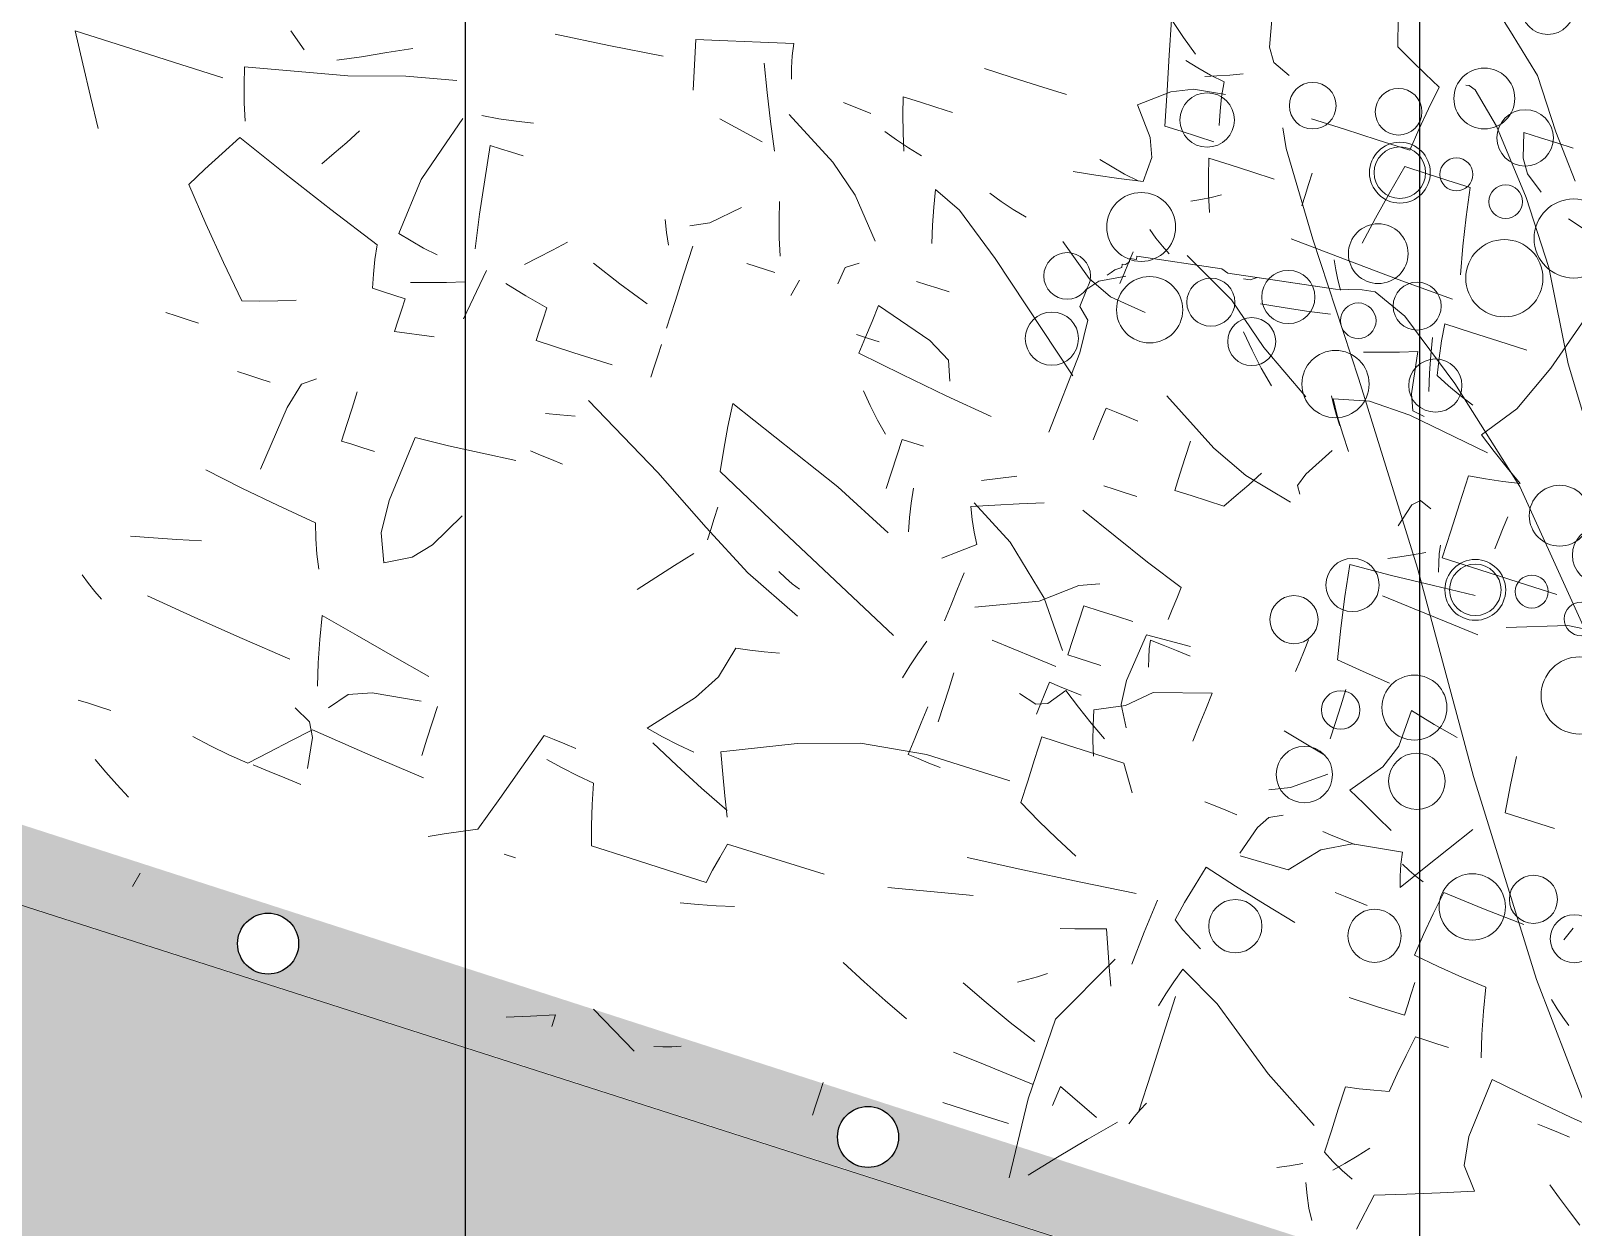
# Model space of a CAD drawing. Header units: metres. Extents: x -325 to 301, y -147 to 149.
# Drawn here: x 15.25 to 16.218, y 91.44 to 92.191 of the extents above; entities that cross this region are included whole.
import ezdxf

# ---------------------------------------------------------------- set-up
doc = ezdxf.new("R2010")
doc.units = ezdxf.units.M
doc.layers.add('-AUX-QAD', color=5, linetype='Continuous', plot=False)
doc.layers.add('0-TX-1_25', color=7, linetype='Continuous', true_color=0x3f4f7f)
for name, color, linetype in [('02-TRAÇ-D-linia 2', 251, 'Continuous'), ('10-DET-encoixinat', 37, 'Continuous'), ('10-DET_TERRENY_compactat', 252, 'Continuous')]:
    doc.layers.add(name, color=color, linetype=linetype)
for name, color, linetype, lineweight in [('05-VEG-gris 50%', 253, 'Continuous', 18), ('05-VEG-sec plano 2_', 251, 'Continuous', 18), ('1-CM', 7, 'Continuous', 0)]:
    doc.layers.add(name, color=color, linetype=linetype, lineweight=lineweight)

# ---------------------------------------------------------------- blocks, each defined once
blk = doc.blocks.new('arbusto')
at = {"color": 0}
for p, q in [((85.14148, 109.72069), (85.14547, 109.70411)), ((85.07031, 109.70372), (85.07328, 109.68573)), ((85.14547, 109.70411), (85.15515, 109.69851)), ((85.15515, 109.69851), (85.16482, 109.69291)), ((85.16482, 109.69291), (85.1745, 109.6873)), ((84.097, 109.67967), (84.08743, 109.68701)), ((85.01795, 109.66686), (85.01418, 109.68713)), ((85.07328, 109.68573), (85.07798, 109.67765)), ((85.1745, 109.6873), (85.1717, 109.67374)), ((84.10659, 109.67277), (84.097, 109.67967)), ((85.07798, 109.67765), (85.08843, 109.67255)), ((85.1717, 109.67374), (85.16915, 109.66062)), ((85.22878, 109.67395), (85.23196, 109.65928)), ((85.23876, 109.67333), (85.22878, 109.67395)), ((84.12243, 109.66482), (84.11596, 109.66218)), ((84.12936, 109.66766), (84.12243, 109.66482)), ((84.13654, 109.67093), (84.12936, 109.66766)), ((85.02171, 109.6466), (85.01795, 109.66686)), ((85.03583, 109.6638), (85.02793, 109.66625)), ((85.24874, 109.67272), (85.23876, 109.67333)), ((85.25872, 109.67211), (85.24874, 109.67272)), ((84.13063, 109.65627), (84.11207, 109.65314)), ((85.04397, 109.66156), (85.03583, 109.6638)), ((85.05258, 109.65973), (85.04397, 109.66156)), ((85.05334, 109.65096), (85.05258, 109.65973)), ((85.16915, 109.66062), (85.16705, 109.64768)), ((85.23196, 109.65928), (85.23666, 109.6512)), ((84.10003, 109.64738), (84.08418, 109.63407)), ((84.11207, 109.65314), (84.10003, 109.64738)), ((85.05457, 109.64261), (85.05334, 109.65096)), ((85.12713, 109.65014), (85.10717, 109.65136)), ((85.14709, 109.64891), (85.12713, 109.65014)), ((85.16705, 109.64768), (85.14709, 109.64891)), ((85.23666, 109.6512), (85.2469, 109.64278)), ((85.02548, 109.62633), (85.02171, 109.6466)), ((85.05603, 109.63447), (85.05457, 109.64261)), ((84.08418, 109.63407), (84.09732, 109.61842)), ((84.93195, 109.63207), (84.91568, 109.63307)), ((84.94866, 109.63105), (84.93195, 109.63207)), ((84.96559, 109.63001), (84.94866, 109.63105)), ((85.16644, 109.6377), (85.1617, 109.621)), ((85.17945, 109.6369), (85.16644, 109.6377)), ((85.19269, 109.63609), (85.17945, 109.6369)), ((85.20636, 109.63525), (85.19269, 109.63609)), ((85.20835, 109.61813), (85.20636, 109.63525)), ((85.27904, 109.62707), (85.26625, 109.63157)), ((85.03546, 109.62571), (85.02548, 109.62633)), ((85.04544, 109.6251), (85.03546, 109.62571)), ((85.05542, 109.62449), (85.04544, 109.6251)), ((85.11488, 109.61386), (85.11531, 109.62081)), ((85.1617, 109.621), (85.15742, 109.60449)), ((84.09732, 109.61842), (84.10186, 109.60775)), ((84.76716, 109.61214), (84.74885, 109.60826)), ((84.78569, 109.61601), (84.76716, 109.61214)), ((84.80466, 109.61986), (84.78569, 109.61601)), ((84.80553, 109.61283), (84.80466, 109.61986)), ((84.80685, 109.60599), (84.80553, 109.61283)), ((85.05481, 109.61451), (85.05722, 109.60434)), ((85.06782, 109.61371), (85.05481, 109.61451)), ((85.08105, 109.61289), (85.06782, 109.61371)), ((85.09473, 109.61205), (85.08105, 109.61289)), ((85.11447, 109.60713), (85.11488, 109.61386)), ((85.21058, 109.60122), (85.20835, 109.61813)), ((84.10186, 109.60775), (84.10169, 109.59292)), ((84.74885, 109.60826), (84.75467, 109.57929)), ((84.80843, 109.59959), (84.80685, 109.60599)), ((84.87392, 109.60558), (84.87634, 109.59542)), ((84.8839, 109.60497), (84.87392, 109.60558)), ((84.89388, 109.60436), (84.8839, 109.60497)), ((84.90386, 109.60374), (84.89388, 109.60436)), ((85.05722, 109.60434), (85.05986, 109.59416)), ((85.11408, 109.60084), (85.11447, 109.60713)), ((85.15742, 109.60449), (85.15339, 109.58841)), ((85.29965, 109.60447), (85.27763, 109.54497)), ((84.13681, 109.59381), (84.13163, 109.59108)), ((84.142, 109.59675), (84.13681, 109.59381)), ((84.14722, 109.60014), (84.142, 109.59675)), ((84.73296, 109.59421), (84.70083, 109.59247)), ((84.85803, 109.59153), (84.84118, 109.59387)), ((84.87634, 109.59542), (84.87898, 109.58523)), ((85.00159, 109.59577), (84.99369, 109.59822)), ((85.00973, 109.59353), (85.00159, 109.59577)), ((85.01834, 109.5917), (85.00973, 109.59353)), ((85.05986, 109.59416), (85.06295, 109.58395)), ((85.21328, 109.58473), (85.21058, 109.60122)), ((83.878, 109.5716), (83.87089, 109.58706)), ((84.07435, 109.58762), (84.06115, 109.58539)), ((84.08778, 109.59006), (84.07435, 109.58762)), ((84.10169, 109.59292), (84.08778, 109.59006)), ((84.22419, 109.58038), (84.22146, 109.58556)), ((84.70083, 109.59247), (84.66894, 109.59116)), ((84.87898, 109.58523), (84.88206, 109.57503)), ((84.22713, 109.57519), (84.22419, 109.58038)), ((84.23052, 109.56998), (84.22713, 109.57519)), ((84.84358, 109.55865), (84.81219, 109.57932)), ((85.14571, 109.5769), (85.11285, 109.58088)), ((85.1788, 109.57312), (85.14571, 109.5769)), ((83.88532, 109.55612), (83.878, 109.5716)), ((83.95803, 109.56972), (83.95013, 109.57218)), ((83.96617, 109.56748), (83.95803, 109.56972)), ((83.97478, 109.56565), (83.96617, 109.56748)), ((84.77376, 109.56687), (84.80098, 109.55997)), ((85.21236, 109.56976), (85.1788, 109.57312)), ((84.02729, 109.55545), (84.01939, 109.5579)), ((84.17237, 109.54442), (84.13977, 109.56052)), ((84.29252, 109.55114), (84.2901, 109.56131)), ((84.59077, 109.56287), (84.57666, 109.55676)), ((84.86082, 109.54331), (84.84358, 109.55865)), ((85.03654, 109.56182), (85.03178, 109.56583)), ((85.04133, 109.55826), (85.03654, 109.56182)), ((85.04614, 109.55493), (85.04133, 109.55826)), ((83.89309, 109.54062), (83.88532, 109.55612)), ((83.98883, 109.54976), (83.99125, 109.53959)), ((84.00603, 109.54277), (83.98883, 109.54976)), ((84.03542, 109.55321), (84.02729, 109.55545)), ((84.04403, 109.55138), (84.03542, 109.55321)), ((84.10879, 109.54543), (84.10922, 109.55238)), ((84.20226, 109.54971), (84.18907, 109.54748)), ((84.2157, 109.55215), (84.20226, 109.54971)), ((84.2296, 109.555), (84.2157, 109.55215)), ((84.29516, 109.54096), (84.29252, 109.55114)), ((84.51943, 109.55538), (84.52965, 109.54659)), ((84.56301, 109.55084), (84.54961, 109.54536)), ((84.57666, 109.55676), (84.56301, 109.55084)), ((84.6201, 109.55105), (84.59085, 109.54616)), ((85.2277, 109.55379), (85.21144, 109.55479)), ((85.21144, 109.55479), (85.21212, 109.54473)), ((85.24441, 109.55276), (85.2277, 109.55379)), ((85.26134, 109.55172), (85.24441, 109.55276)), ((83.99125, 109.53959), (83.99389, 109.52941)), ((84.03467, 109.52283), (84.00603, 109.54277)), ((84.09, 109.52944), (84.06868, 109.54485)), ((84.10838, 109.5387), (84.10879, 109.54543)), ((84.19914, 109.52422), (84.17237, 109.54442)), ((84.29825, 109.53075), (84.29516, 109.54096)), ((84.59085, 109.54616), (84.55808, 109.53816)), ((84.87869, 109.52013), (84.86082, 109.54331)), ((85.21212, 109.54473), (85.21324, 109.53464)), ((85.27763, 109.54497), (85.26423, 109.51722)), ((84.10799, 109.53242), (84.10838, 109.5387)), ((84.55808, 109.53816), (84.49848, 109.52846)), ((84.62149, 109.51033), (84.62885, 109.53047)), ((84.63914, 109.53485), (84.6492, 109.53553)), ((84.6492, 109.53553), (84.65929, 109.53665)), ((84.65929, 109.53665), (84.66939, 109.538)), ((85.02495, 109.53619), (85.01043, 109.52947)), ((85.19002, 109.53235), (85.17984, 109.52971)), ((85.20023, 109.53544), (85.19002, 109.53235)), ((85.2026, 109.51062), (85.20023, 109.53544)), ((85.21324, 109.53464), (85.21459, 109.52454)), ((83.99389, 109.52941), (83.99697, 109.5192)), ((84.09932, 109.47284), (84.03467, 109.52283)), ((84.1052, 109.52332), (84.09, 109.52944)), ((84.12734, 109.52121), (84.1052, 109.52332)), ((84.23153, 109.50479), (84.19914, 109.52422)), ((84.39806, 109.52462), (84.407, 109.50707)), ((84.428, 109.52278), (84.39806, 109.52462)), ((84.45794, 109.52094), (84.428, 109.52278)), ((84.49848, 109.52846), (84.5009, 109.5183)), ((84.82152, 109.51863), (84.81911, 109.5288)), ((85.00486, 109.52332), (85.00345, 109.51246)), ((85.01043, 109.52947), (85.00486, 109.52332)), ((85.10668, 109.51243), (85.09919, 109.52161)), ((85.17984, 109.52971), (85.16967, 109.5273)), ((85.21459, 109.52454), (85.22238, 109.52035)), ((84.26737, 109.51446), (84.24681, 109.50886)), ((84.29204, 109.51425), (84.26737, 109.51446)), ((84.34193, 109.50803), (84.29204, 109.51425)), ((84.48789, 109.5191), (84.45794, 109.52094)), ((84.5009, 109.5183), (84.50354, 109.50812)), ((84.6482, 109.51926), (84.65, 109.49912)), ((84.65448, 109.51888), (84.6482, 109.51926)), ((84.66121, 109.51846), (84.65448, 109.51888)), ((84.66816, 109.51804), (84.66121, 109.51846)), ((84.79853, 109.52005), (84.78288, 109.50691)), ((84.82416, 109.50845), (84.82152, 109.51863)), ((85.00345, 109.51246), (85.00992, 109.50594)), ((85.11442, 109.50368), (85.10668, 109.51243)), ((85.22238, 109.52035), (85.23043, 109.51659)), ((85.23043, 109.51659), (85.23893, 109.51302)), ((85.26423, 109.51722), (85.24799, 109.49744)), ((84.24681, 109.50886), (84.25256, 109.49979)), ((84.407, 109.50707), (84.41595, 109.48975)), ((84.50354, 109.50812), (84.50662, 109.49791)), ((84.57242, 109.50889), (84.5669, 109.50051)), ((84.61413, 109.49019), (84.62149, 109.51033)), ((84.78288, 109.50691), (84.77221, 109.50237)), ((84.82725, 109.49824), (84.82416, 109.50845)), ((84.87278, 109.50546), (84.86564, 109.50108)), ((85.00992, 109.50594), (85.01002, 109.48646)), ((85.12261, 109.49512), (85.11442, 109.50368)), ((85.20593, 109.50132), (85.2026, 109.51062)), ((84.25256, 109.49979), (84.25878, 109.49113)), ((84.5669, 109.50051), (84.5614, 109.49257)), ((84.65, 109.49912), (84.65203, 109.47895)), ((84.75738, 109.50254), (84.75998, 109.4954)), ((84.75998, 109.4954), (84.76282, 109.48847)), ((84.86564, 109.50108), (84.86371, 109.49081)), ((84.91399, 109.50293), (84.90771, 109.50332)), ((84.92072, 109.50252), (84.91399, 109.50293)), ((84.92767, 109.50209), (84.92072, 109.50252)), ((85.16058, 109.49279), (85.15785, 109.49797)), ((85.21306, 109.49958), (85.20593, 109.50132)), ((85.24799, 109.49744), (85.25754, 109.48987)), ((84.25878, 109.49113), (84.26524, 109.48268)), ((84.41595, 109.48975), (84.42493, 109.47287)), ((84.50601, 109.48793), (84.49833, 109.47641)), ((84.53651, 109.47407), (84.50601, 109.48793)), ((84.5614, 109.49257), (84.55592, 109.48486)), ((84.60928, 109.45653), (84.61413, 109.49019)), ((84.77673, 109.49133), (84.77569, 109.4744)), ((84.82663, 109.48826), (84.8097, 109.4893)), ((84.84161, 109.48734), (84.83903, 109.47748)), ((85.01002, 109.48646), (85.00384, 109.4373)), ((85.16352, 109.4876), (85.16058, 109.49279)), ((85.16691, 109.48238), (85.16352, 109.4876)), ((85.25754, 109.48987), (85.26711, 109.48253)), ((84.19034, 109.45945), (84.15483, 109.47945)), ((84.36462, 109.4696), (84.36505, 109.47655)), ((84.65203, 109.47895), (84.6545, 109.45876)), ((85.26711, 109.48253), (85.27671, 109.47564)), ((83.97863, 109.46523), (83.97924, 109.47521)), ((83.97924, 109.47521), (84.01408, 109.46546)), ((84.36421, 109.46287), (84.36462, 109.4696)), ((84.49833, 109.47641), (84.49088, 109.46511)), ((84.56747, 109.4604), (84.53651, 109.47407)), ((84.69826, 109.46914), (84.69111, 109.46282)), ((84.70563, 109.47566), (84.69826, 109.46914)), ((84.74102, 109.45976), (84.72321, 109.4676)), ((84.77569, 109.4744), (84.77466, 109.45769)), ((85.24646, 109.47248), (85.24542, 109.45555)), ((85.25652, 109.47316), (85.24646, 109.47248)), ((85.26661, 109.47429), (85.25652, 109.47316)), ((85.27671, 109.47564), (85.26661, 109.47429)), ((83.97801, 109.45525), (83.97863, 109.46523)), ((84.01408, 109.46546), (84.02791, 109.45812)), ((84.12366, 109.46133), (84.12323, 109.45438)), ((84.12994, 109.46094), (84.12366, 109.46133)), ((84.13667, 109.46053), (84.12994, 109.46094)), ((84.14362, 109.4601), (84.13667, 109.46053)), ((84.21315, 109.45026), (84.19034, 109.45945)), ((84.36382, 109.45659), (84.36421, 109.46287)), ((84.49088, 109.46511), (84.4839, 109.45422)), ((84.59868, 109.44717), (84.56747, 109.4604)), ((84.69111, 109.46282), (84.68444, 109.45692)), ((84.7593, 109.45232), (84.74102, 109.45976)), ((84.88833, 109.46443), (84.8816, 109.46485)), ((84.89528, 109.46401), (84.88833, 109.46443)), ((85.16599, 109.46741), (85.15455, 109.4503)), ((83.9774, 109.44527), (83.97801, 109.45525)), ((84.02791, 109.45812), (84.0326, 109.44688)), ((84.12323, 109.45438), (84.12282, 109.44765)), ((84.24282, 109.44398), (84.21315, 109.45026)), ((84.4839, 109.45422), (84.49902, 109.43455)), ((84.61718, 109.45408), (84.60928, 109.45653)), ((84.62532, 109.45184), (84.61718, 109.45408)), ((84.63393, 109.45001), (84.62532, 109.45184)), ((84.77466, 109.45769), (84.77366, 109.44142)), ((85.0843, 109.44237), (85.08492, 109.45235)), ((85.15455, 109.4503), (85.15149, 109.4427)), ((85.22291, 109.45167), (85.21879, 109.44802)), ((85.22995, 109.44845), (85.22291, 109.45167)), ((85.24542, 109.45555), (85.24439, 109.43884)), ((84.00526, 109.44159), (83.9774, 109.44527)), ((84.03336, 109.43812), (84.00526, 109.44159)), ((84.12282, 109.44765), (84.12243, 109.44136)), ((84.33425, 109.44338), (84.33326, 109.44845)), ((84.33568, 109.43828), (84.33425, 109.44338)), ((84.59944, 109.4384), (84.59868, 109.44717)), ((84.66387, 109.44817), (84.65784, 109.41774)), ((84.68969, 109.43961), (84.67665, 109.44367)), ((85.08369, 109.43239), (85.0843, 109.44237)), ((85.12953, 109.4446), (85.124, 109.43622)), ((85.15149, 109.4427), (85.15417, 109.43808)), ((85.21879, 109.44802), (85.21406, 109.4344)), ((84.06193, 109.43506), (84.03336, 109.43812)), ((84.33733, 109.43317), (84.33568, 109.43828)), ((84.49902, 109.43455), (84.51461, 109.4153)), ((84.60068, 109.43005), (84.59944, 109.4384)), ((84.63288, 109.43308), (84.62272, 109.43066)), ((84.64307, 109.43572), (84.63288, 109.43308)), ((84.65327, 109.4388), (84.64307, 109.43572)), ((84.70318, 109.43573), (84.68969, 109.43961)), ((84.70275, 109.42878), (84.70318, 109.43573)), ((84.89929, 109.42673), (84.89344, 109.43406)), ((85.08308, 109.42241), (85.08369, 109.43239)), ((85.124, 109.43622), (85.11851, 109.42829)), ((85.24439, 109.43884), (85.24339, 109.42258)), ((84.60214, 109.42191), (84.60068, 109.43005)), ((84.70234, 109.42206), (84.70275, 109.42878)), ((84.77262, 109.42449), (84.77221, 109.41776)), ((84.77305, 109.43144), (84.77262, 109.42449)), ((84.90561, 109.41959), (84.89929, 109.42673)), ((85.11851, 109.42829), (85.11302, 109.42057)), ((85.23341, 109.42319), (85.22623, 109.41992)), ((84.51461, 109.4153), (84.53043, 109.39626)), ((84.60843, 109.42152), (84.60214, 109.42191)), ((84.61515, 109.42111), (84.60843, 109.42152)), ((84.6221, 109.42068), (84.61515, 109.42111)), ((84.62168, 109.41373), (84.6221, 109.42068)), ((84.70195, 109.41577), (84.70234, 109.42206)), ((84.72495, 109.41436), (84.70195, 109.41577)), ((84.74816, 109.41293), (84.72495, 109.41436)), ((84.77221, 109.41776), (84.77182, 109.41148)), ((84.91217, 109.41287), (84.90561, 109.41959)), ((85.04882, 109.4145), (85.04254, 109.41488)), ((85.05555, 109.41408), (85.04882, 109.4145)), ((85.0625, 109.41366), (85.05555, 109.41408)), ((85.09306, 109.4218), (85.08308, 109.42241)), ((85.10304, 109.42118), (85.09306, 109.4218)), ((85.11302, 109.42057), (85.10304, 109.42118)), ((85.2193, 109.41708), (85.21283, 109.41444)), ((85.22623, 109.41992), (85.2193, 109.41708)), ((85.24339, 109.42258), (85.26638, 109.42117)), ((85.26638, 109.42117), (85.2896, 109.41974)), ((85.2896, 109.41974), (85.31326, 109.41829)), ((84.33081, 109.40852), (84.31085, 109.40975)), ((84.35077, 109.40729), (84.33081, 109.40852)), ((84.37073, 109.40607), (84.35077, 109.40729)), ((84.62088, 109.40072), (84.62126, 109.407)), ((84.62126, 109.407), (84.62168, 109.41373)), ((84.89268, 109.37641), (84.82173, 109.40841)), ((84.82173, 109.40841), (84.82218, 109.39466)), ((84.92215, 109.41226), (84.92154, 109.40228)), ((84.93517, 109.41146), (84.92215, 109.41226)), ((84.99202, 109.40797), (84.97282, 109.40043)), ((85.21729, 109.40544), (85.19226, 109.40568)), ((85.19226, 109.40568), (85.19414, 109.38683)), ((85.24235, 109.40565), (85.21729, 109.40544)), ((85.26742, 109.40607), (85.24235, 109.40565)), ((84.15253, 109.39246), (84.12996, 109.40083)), ((84.53043, 109.39626), (84.5406, 109.39867)), ((84.5406, 109.39867), (84.55078, 109.40131)), ((84.55078, 109.40131), (84.56099, 109.4044)), ((84.6439, 109.40338), (84.62088, 109.40072)), ((84.92154, 109.40228), (84.92093, 109.3923)), ((85.01137, 109.39676), (84.99739, 109.39261)), ((85.32385, 109.40227), (85.2894, 109.39237)), ((85.37253, 109.40462), (85.32385, 109.40227)), ((84.17533, 109.38431), (84.15253, 109.39246)), ((84.82218, 109.39466), (84.82311, 109.38131)), ((84.92093, 109.3923), (84.92031, 109.38232)), ((84.98384, 109.38843), (84.97053, 109.38424)), ((84.99739, 109.39261), (84.98384, 109.38843)), ((84.09605, 109.36951), (84.06885, 109.38454)), ((84.1986, 109.37657), (84.17533, 109.38431)), ((84.49557, 109.37836), (84.48928, 109.37875)), ((84.50229, 109.37795), (84.49557, 109.37836)), ((84.50924, 109.37752), (84.50229, 109.37795)), ((84.73474, 109.37869), (84.72593, 109.37727)), ((84.82311, 109.38131), (84.82427, 109.36818)), ((84.93559, 109.38639), (84.93635, 109.37762)), ((84.97053, 109.38424), (84.97313, 109.37711)), ((85.19414, 109.38683), (85.19627, 109.3684)), ((84.12512, 109.34502), (84.09605, 109.36951)), ((84.19776, 109.36289), (84.19817, 109.36962)), ((84.19817, 109.36962), (84.1986, 109.37657)), ((84.27802, 109.36471), (84.27845, 109.37166)), ((84.72593, 109.37727), (84.71758, 109.37604)), ((84.92771, 109.35774), (84.89268, 109.37641)), ((84.93635, 109.37762), (84.93758, 109.36927)), ((84.93758, 109.36927), (84.93905, 109.36113)), ((84.97313, 109.37711), (84.97597, 109.37018)), ((84.97597, 109.37018), (84.97928, 109.36367)), ((83.88902, 109.3419), (83.83744, 109.36871)), ((84.19738, 109.35661), (84.19776, 109.36289)), ((84.27761, 109.35799), (84.27802, 109.36471)), ((84.58349, 109.36294), (84.57594, 109.35784)), ((84.60783, 109.35142), (84.60844, 109.36141)), ((84.82427, 109.36818), (84.86426, 109.34569)), ((84.97928, 109.36367), (84.97017, 109.35725)), ((85.19627, 109.3684), (85.19887, 109.35017)), ((84.27722, 109.3517), (84.27761, 109.35799)), ((84.54425, 109.35533), (84.53796, 109.35572)), ((84.55097, 109.35492), (84.54425, 109.35533)), ((84.55792, 109.35449), (84.55097, 109.35492)), ((84.57594, 109.35784), (84.57111, 109.34255)), ((84.60722, 109.34144), (84.60783, 109.35142)), ((84.97017, 109.35725), (84.96151, 109.35103)), ((85.04258, 109.35514), (85.02258, 109.3406)), ((85.05414, 109.35907), (85.04258, 109.35514)), ((84.07576, 109.33402), (84.07637, 109.344)), ((84.14502, 109.31975), (84.12512, 109.34502)), ((84.57111, 109.34255), (84.56484, 109.30397)), ((84.64745, 109.34398), (84.64189, 109.3048)), ((84.66749, 109.34405), (84.64745, 109.34398)), ((84.68756, 109.34456), (84.66749, 109.34405)), ((84.70764, 109.34529), (84.68756, 109.34456)), ((84.8276, 109.34096), (84.82803, 109.34791)), ((84.86426, 109.34569), (84.90469, 109.32316)), ((85.04823, 109.3444), (85.04761, 109.33442)), ((85.05821, 109.34379), (85.04823, 109.3444)), ((85.06819, 109.34317), (85.05821, 109.34379)), ((85.07817, 109.34256), (85.06819, 109.34317)), ((85.19887, 109.35017), (85.21501, 109.34721)), ((85.21501, 109.34721), (85.23161, 109.34445)), ((83.92591, 109.32069), (83.88902, 109.3419)), ((84.07515, 109.32404), (84.07576, 109.33402)), ((84.19146, 109.34194), (84.19245, 109.33687)), ((84.19949, 109.34145), (84.19146, 109.34194)), ((84.19245, 109.33687), (84.19388, 109.33177)), ((84.20773, 109.34094), (84.19949, 109.34145)), ((84.21642, 109.34041), (84.20773, 109.34094)), ((84.6066, 109.33146), (84.60722, 109.34144)), ((84.8268, 109.32795), (84.82719, 109.33423)), ((84.82719, 109.33423), (84.8276, 109.34096)), ((85.02258, 109.3406), (84.98711, 109.32812)), ((85.04761, 109.33442), (85.047, 109.32444)), ((85.08785, 109.33696), (85.08294, 109.3085)), ((85.11417, 109.33664), (85.08785, 109.33696)), ((85.20731, 109.32461), (85.20793, 109.33459)), ((83.82131, 109.32962), (83.81502, 109.33001)), ((83.82804, 109.32921), (83.82131, 109.32962)), ((83.83499, 109.32878), (83.82804, 109.32921)), ((84.19388, 109.33177), (84.19554, 109.32666)), ((84.23546, 109.32421), (84.20275, 109.31357)), ((84.23485, 109.31423), (84.23546, 109.32421)), ((84.61289, 109.33108), (84.6066, 109.33146)), ((84.61962, 109.33066), (84.61289, 109.33108)), ((84.62657, 109.33024), (84.61962, 109.33066)), ((85.047, 109.32444), (85.04639, 109.31446)), ((85.2067, 109.31463), (85.20731, 109.32461)), ((85.24785, 109.33213), (85.24576, 109.31018)), ((85.2626, 109.32752), (85.24785, 109.33213)), ((85.27737, 109.32334), (85.2626, 109.32752)), ((83.95742, 109.30357), (83.92591, 109.32069)), ((84.07453, 109.31406), (84.07515, 109.32404)), ((84.8212, 109.31828), (84.8119, 109.30883)), ((84.90469, 109.32316), (84.94535, 109.30063)), ((85.3136, 109.32112), (85.31431, 109.3043)), ((83.97898, 109.30795), (83.97411, 109.31021)), ((83.98386, 109.3059), (83.97898, 109.30795)), ((84.11749, 109.31142), (84.10448, 109.31222)), ((84.13072, 109.31061), (84.11749, 109.31142)), ((84.1444, 109.30977), (84.13072, 109.31061)), ((84.20275, 109.31357), (84.18997, 109.30125)), ((84.23423, 109.30425), (84.23485, 109.31423)), ((84.67263, 109.28585), (84.68523, 109.30659)), ((84.8119, 109.30883), (84.80304, 109.29935)), ((85.04639, 109.31446), (85.05267, 109.31407)), ((85.05267, 109.31407), (85.0594, 109.31366)), ((85.0594, 109.31366), (85.06635, 109.31323)), ((85.08294, 109.3085), (85.08336, 109.29419)), ((85.20609, 109.30464), (85.2067, 109.31463)), ((85.24576, 109.31018), (85.23971, 109.29627)), ((83.99285, 109.28902), (83.95742, 109.30357)), ((83.98877, 109.3043), (83.98386, 109.3059)), ((84.06862, 109.2994), (84.06613, 109.29083)), ((84.14379, 109.29979), (84.14336, 109.29284)), ((84.15007, 109.2994), (84.14379, 109.29979)), ((84.1568, 109.29899), (84.15007, 109.2994)), ((84.16375, 109.29856), (84.1568, 109.29899)), ((84.18997, 109.30125), (84.17343, 109.29296)), ((84.23362, 109.29427), (84.23423, 109.30425)), ((84.64189, 109.3048), (84.64199, 109.28532)), ((84.80304, 109.29935), (84.79441, 109.28987)), ((85.19198, 109.29853), (85.17895, 109.3026)), ((85.20547, 109.29466), (85.19198, 109.29853)), ((85.31431, 109.3043), (85.31527, 109.28792)), ((84.06613, 109.29083), (84.06389, 109.28269)), ((84.14336, 109.29284), (84.14295, 109.28611)), ((84.17343, 109.29296), (84.17592, 109.28408)), ((84.55705, 109.29072), (84.53428, 109.29583)), ((84.58006, 109.28604), (84.55705, 109.29072)), ((85.05015, 109.29419), (85.04194, 109.2843)), ((85.05971, 109.28663), (85.05015, 109.29419)), ((85.08336, 109.29419), (85.08946, 109.28175)), ((85.23971, 109.29627), (85.22452, 109.27846)), ((84.06389, 109.28269), (84.0621, 109.27475)), ((84.14295, 109.28611), (84.14256, 109.27982)), ((84.17592, 109.28408), (84.17867, 109.27564)), ((84.60354, 109.28156), (84.58006, 109.28604)), ((84.60603, 109.27268), (84.60354, 109.28156)), ((84.64199, 109.28532), (84.64784, 109.26881)), ((84.66294, 109.27605), (84.67263, 109.28585)), ((84.98405, 109.27821), (84.98466, 109.28819)), ((85.03531, 109.28211), (85.02459, 109.28574)), ((85.04194, 109.2843), (85.03531, 109.28211)), ((85.06927, 109.27928), (85.05971, 109.28663)), ((85.20985, 109.28438), (85.19069, 109.27145)), ((85.31527, 109.28792), (85.34521, 109.28608)), ((84.17867, 109.27564), (84.18187, 109.26739)), ((84.60878, 109.26424), (84.60603, 109.27268)), ((84.64784, 109.26881), (84.66294, 109.27605)), ((84.85836, 109.27091), (84.85258, 109.25234)), ((84.86646, 109.27171), (84.85836, 109.27091)), ((84.87481, 109.27294), (84.86646, 109.27171)), ((84.88362, 109.27436), (84.87481, 109.27294)), ((84.98343, 109.26823), (84.98405, 109.27821)), ((85.07887, 109.27239), (85.06927, 109.27928)), ((85.19069, 109.27145), (85.17873, 109.26699)), ((85.22452, 109.27846), (85.23419, 109.27286)), ((85.23419, 109.27286), (85.24387, 109.26726)), ((85.29937, 109.27386), (85.28847, 109.25951)), ((84.08084, 109.25356), (84.08145, 109.26354)), ((84.25803, 109.26271), (84.25174, 109.2631)), ((84.26475, 109.2623), (84.25803, 109.26271)), ((84.2717, 109.26187), (84.26475, 109.2623)), ((84.28979, 109.26633), (84.28543, 109.2588)), ((84.29727, 109.27032), (84.28979, 109.26633)), ((84.32851, 109.2684), (84.32222, 109.26879)), ((84.33524, 109.26799), (84.32851, 109.2684)), ((84.34219, 109.26756), (84.33524, 109.26799)), ((84.377, 109.26345), (84.37213, 109.26572)), ((84.38188, 109.26141), (84.377, 109.26345)), ((84.38679, 109.25981), (84.38188, 109.26141)), ((84.61198, 109.25599), (84.60878, 109.26424)), ((84.98282, 109.25825), (84.98343, 109.26823)), ((85.04332, 109.26455), (85.04248, 109.25087)), ((85.05959, 109.26355), (85.04332, 109.26455)), ((85.0763, 109.26253), (85.05959, 109.26355)), ((85.09323, 109.26148), (85.0763, 109.26253)), ((85.10229, 109.2459), (85.09323, 109.26148)), ((85.24387, 109.26726), (85.25354, 109.26165)), ((84.08022, 109.24358), (84.08084, 109.25356)), ((84.28543, 109.2588), (84.28046, 109.24129)), ((84.5279, 109.25244), (84.51447, 109.25)), ((84.54181, 109.25529), (84.5279, 109.25244)), ((85.28847, 109.25951), (85.27757, 109.24515)), ((84.07961, 109.2336), (84.08022, 109.24358)), ((84.51447, 109.25), (84.50127, 109.24776)), ((84.85258, 109.25234), (84.84257, 109.23737)), ((85.04248, 109.25087), (85.04167, 109.23764)), ((85.23359, 109.24863), (85.21663, 109.24077)), ((85.26291, 109.25106), (85.23359, 109.24863)), ((85.26377, 109.24403), (85.26291, 109.25106)), ((85.2651, 109.23719), (85.26377, 109.24403)), ((85.27757, 109.24515), (85.26667, 109.23079)), ((84.34663, 109.23723), (84.34035, 109.23761)), ((84.35336, 109.23682), (84.34663, 109.23723)), ((84.36031, 109.23639), (84.35336, 109.23682)), ((84.84257, 109.23737), (84.81975, 109.21317)), ((84.94208, 109.23521), (84.90639, 109.226)), ((84.98078, 109.23821), (84.94208, 109.23521)), ((85.0315, 109.23522), (84.98078, 109.23821)), ((85.04167, 109.23764), (85.04087, 109.22463)), ((85.21663, 109.24077), (85.20118, 109.22479)), ((85.26667, 109.23079), (85.2651, 109.23719)), ((84.08589, 109.23321), (84.07961, 109.2336)), ((84.09262, 109.2328), (84.08589, 109.23321)), ((84.09957, 109.23237), (84.09262, 109.2328)), ((84.26457, 109.22724), (84.26187, 109.21542)), ((84.2843, 109.22232), (84.26457, 109.22724)), ((84.62043, 109.23042), (84.62262, 109.21656)), ((84.64312, 109.22402), (84.62043, 109.23042)), ((84.90639, 109.226), (84.86466, 109.21041)), ((85.20118, 109.22479), (85.17212, 109.22584)), ((85.29193, 109.23425), (85.28913, 109.22069)), ((85.31676, 109.23075), (85.29193, 109.23425)), ((85.34161, 109.22748), (85.31676, 109.23075)), ((85.37001, 109.23249), (85.36648, 109.22466)), ((84.30407, 109.21784), (84.2843, 109.22232)), ((84.32384, 109.21358), (84.30407, 109.21784)), ((84.48423, 109.21504), (84.47947, 109.21905)), ((84.54911, 109.21106), (84.51939, 109.21659)), ((84.66603, 109.2176), (84.64312, 109.22402)), ((84.68938, 109.21116), (84.66603, 109.2176)), ((85.04087, 109.22463), (85.05345, 109.21688)), ((85.05345, 109.21688), (85.06627, 109.20934)), ((85.28913, 109.22069), (85.28658, 109.20756)), ((84.26187, 109.21542), (84.25942, 109.20381)), ((84.48902, 109.21148), (84.48423, 109.21504)), ((84.49383, 109.20815), (84.48902, 109.21148)), ((84.57885, 109.20596), (84.54911, 109.21106)), ((84.62262, 109.21656), (84.62506, 109.20312)), ((84.81975, 109.21317), (84.82961, 109.21059)), ((84.82961, 109.21059), (84.83948, 109.20824)), ((84.83948, 109.20824), (84.84939, 109.20634)), ((84.86466, 109.21041), (84.86892, 109.19816)), ((85.06627, 109.20934), (85.07957, 109.20221)), ((84.25942, 109.20381), (84.25743, 109.19262)), ((84.60861, 109.20109), (84.57885, 109.20596)), ((84.62506, 109.20312), (84.62796, 109.18989)), ((85.28658, 109.20756), (85.28449, 109.19463)), ((83.95438, 109.18422), (83.93681, 109.19228)), ((84.25743, 109.19262), (84.26349, 109.18853)), ((84.65975, 109.19387), (84.64649, 109.18949)), ((84.68846, 109.19619), (84.65975, 109.19387)), ((84.69844, 109.19557), (84.69783, 109.18559)), ((84.86892, 109.19816), (84.87319, 109.18613)), ((85.11888, 109.18978), (85.08501, 109.18815)), ((85.28449, 109.19463), (85.29934, 109.19175)), ((85.29934, 109.19175), (85.3142, 109.18909)), ((83.97219, 109.17637), (83.95438, 109.18422)), ((84.26349, 109.18853), (84.27002, 109.18487)), ((84.27002, 109.18487), (84.27678, 109.18141)), ((84.64649, 109.18949), (84.63733, 109.17929)), ((84.69783, 109.18559), (84.69722, 109.17561)), ((84.77756, 109.17873), (84.7677, 109.1813)), ((84.87319, 109.18613), (84.87749, 109.17455)), ((85.05161, 109.18693), (85.01845, 109.18593)), ((85.08501, 109.18815), (85.05161, 109.18693)), ((85.13189, 109.18898), (85.12893, 109.16912)), ((85.3142, 109.18909), (85.3291, 109.18688)), ((85.3291, 109.18688), (85.33129, 109.17301)), ((83.87569, 109.176), (83.86935, 109.15438)), ((83.88198, 109.17561), (83.87569, 109.176)), ((83.8887, 109.1752), (83.88198, 109.17561)), ((83.89565, 109.17477), (83.8887, 109.1752)), ((83.99048, 109.16894), (83.97219, 109.17637)), ((84.22127, 109.1748), (84.21235, 109.17164)), ((84.22565, 109.16451), (84.22127, 109.1748)), ((84.69722, 109.17561), (84.6966, 109.16563)), ((84.78743, 109.17638), (84.77756, 109.17873)), ((84.79733, 109.17447), (84.78743, 109.17638)), ((84.79963, 109.16234), (84.79733, 109.17447)), ((85.28772, 109.16567), (85.28813, 109.1724)), ((85.28813, 109.1724), (85.28856, 109.17935)), ((85.33129, 109.17301), (85.33373, 109.15958)), ((84.20391, 109.16889), (84.1957, 109.16635)), ((84.21235, 109.17164), (84.20391, 109.16889)), ((84.23002, 109.15422), (84.22565, 109.16451)), ((84.27087, 109.16674), (84.26838, 109.15818)), ((84.29626, 109.15424), (84.27087, 109.16674)), ((84.63142, 109.16463), (84.62082, 109.15526)), ((84.66612, 109.15878), (84.63142, 109.16463)), ((85.02721, 109.16535), (84.97795, 109.1578)), ((85.12893, 109.16912), (85.12641, 109.14924)), ((85.28733, 109.15939), (85.28772, 109.16567)), ((83.86935, 109.15438), (83.86303, 109.13299)), ((84.2344, 109.14394), (84.23002, 109.15422)), ((84.26838, 109.15818), (84.26613, 109.15004)), ((84.33733, 109.12518), (84.29626, 109.15424)), ((84.62082, 109.15526), (84.61023, 109.14589)), ((84.70086, 109.15338), (84.66612, 109.15878)), ((84.80216, 109.15042), (84.79963, 109.16234)), ((84.88156, 109.15927), (84.87907, 109.15071)), ((84.94019, 109.15623), (84.88156, 109.15927)), ((85.25369, 109.16146), (85.2704, 109.16043)), ((85.2704, 109.16043), (85.28733, 109.15939)), ((85.33373, 109.15958), (85.33662, 109.14634)), ((84.26613, 109.15004), (84.26434, 109.1421)), ((84.50142, 109.14757), (84.49514, 109.14795)), ((84.50815, 109.14715), (84.50142, 109.14757)), ((84.5151, 109.14673), (84.50815, 109.14715)), ((84.61023, 109.14589), (84.59963, 109.13652)), ((84.80517, 109.13892), (84.80216, 109.15042)), ((84.87907, 109.15071), (84.87682, 109.14257)), ((85.11642, 109.14985), (85.09126, 109.10746)), ((85.2967, 109.14879), (85.29401, 109.13697)), ((85.30298, 109.14841), (85.2967, 109.14879)), ((85.30971, 109.14799), (85.30298, 109.14841)), ((85.31666, 109.14757), (85.30971, 109.14799)), ((83.74395, 109.13956), (83.7335, 109.14466)), ((83.74865, 109.13148), (83.74395, 109.13956)), ((84.57616, 109.14101), (84.56501, 109.14366)), ((84.58777, 109.13855), (84.57616, 109.14101)), ((84.59963, 109.13652), (84.58777, 109.13855)), ((84.82816, 109.13751), (84.80517, 109.13892)), ((84.85138, 109.13608), (84.82816, 109.13751)), ((84.87504, 109.13463), (84.85138, 109.13608)), ((84.87682, 109.14257), (84.87504, 109.13463)), ((85.15428, 109.11376), (85.15574, 109.13742)), ((85.29401, 109.13697), (85.29155, 109.12536)), ((83.75163, 109.11349), (83.74865, 109.13148)), ((83.86303, 109.13299), (83.85673, 109.11204)), ((85.07505, 109.12865), (85.06986, 109.1257)), ((85.08026, 109.13204), (85.07505, 109.12865)), ((85.34599, 109.13575), (85.34084, 109.10025)), ((85.37072, 109.13052), (85.34599, 109.13575)), ((85.39547, 109.12573), (85.37072, 109.13052)), ((84.3723, 109.10541), (84.33733, 109.12518)), ((84.76402, 109.12141), (84.75707, 109.12184)), ((85.06986, 109.1257), (85.06468, 109.12298)), ((85.29155, 109.12536), (85.28956, 109.11417)), ((85.42024, 109.12116), (85.39547, 109.12573)), ((83.85673, 109.11204), (83.84774, 109.10758)), ((83.99197, 109.11178), (83.98181, 109.10936)), ((84.00215, 109.11442), (83.99197, 109.11178)), ((84.01236, 109.1175), (84.00215, 109.11442)), ((84.52098, 109.1113), (84.51326, 109.11678)), ((84.52891, 109.1058), (84.52098, 109.1113)), ((84.97819, 109.10128), (84.96364, 109.10915)), ((85.04996, 109.10688), (85.03412, 109.11483)), ((85.15286, 109.09054), (85.15428, 109.11376)), ((85.2643, 109.11071), (85.26346, 109.09703)), ((85.2724, 109.11151), (85.2643, 109.11071)), ((85.28075, 109.11274), (85.2724, 109.11151)), ((85.28956, 109.11417), (85.28075, 109.11274)), ((83.73105, 109.10473), (83.72107, 109.10535)), ((83.74103, 109.10412), (83.73105, 109.10473)), ((83.75101, 109.10351), (83.74103, 109.10412)), ((83.83919, 109.1031), (83.83086, 109.0986)), ((83.84774, 109.10758), (83.83919, 109.1031)), ((84.40723, 109.10326), (84.40181, 109.09662)), ((84.53729, 109.10028), (84.52891, 109.1058)), ((84.99274, 109.09363), (84.97819, 109.10128)), ((85.06626, 109.09913), (85.04996, 109.10688)), ((85.09126, 109.10746), (85.0873, 109.05865)), ((85.34084, 109.10025), (85.3424, 109.08327)), ((84.40181, 109.09662), (84.39641, 109.09019)), ((85.00733, 109.08642), (84.99274, 109.09363)), ((85.0828, 109.0918), (85.06626, 109.09913)), ((85.26346, 109.09703), (85.26265, 109.0838)), ((84.27594, 109.08628), (84.27368, 109.08141)), ((84.39641, 109.09019), (84.39103, 109.08422)), ((85.15144, 109.06755), (85.15286, 109.09054)), ((85.26265, 109.0838), (85.26185, 109.07078)), ((85.3424, 109.08327), (85.35199, 109.07025)), ((84.17651, 109.07736), (84.16024, 109.07836)), ((84.19321, 109.07633), (84.17651, 109.07736)), ((84.21015, 109.07529), (84.19321, 109.07633)), ((84.22542, 109.07937), (84.22469, 109.06742)), ((84.25114, 109.06906), (84.22542, 109.07937)), ((84.27163, 109.07653), (84.27003, 109.07161)), ((84.27368, 109.08141), (84.27163, 109.07653)), ((85.26185, 109.07078), (85.26791, 109.0667)), ((85.26791, 109.0667), (85.27443, 109.06303)), ((85.33289, 109.06445), (85.31425, 109.05884)), ((85.35199, 109.07025), (85.33289, 109.06445)), ((84.5548, 109.05913), (84.55231, 109.05056)), ((85.0873, 109.05865), (85.08788, 109.01134)), ((85.14085, 109.05818), (85.12625, 109.04405)), ((85.24408, 109.05815), (85.23715, 109.05531)), ((85.25125, 109.06142), (85.24408, 109.05815)), ((85.27443, 109.06303), (85.2812, 109.05958)), ((85.31425, 109.05884), (85.29586, 109.05367)), ((84.85855, 109.02933), (84.82959, 109.04725)), ((85.25824, 109.04399), (85.25563, 109.05113)), ((85.29586, 109.05367), (85.29082, 109.03197)), ((84.80902, 109.0385), (84.79503, 109.03435)), ((84.80859, 109.03155), (84.80902, 109.0385)), ((84.88418, 109.03889), (84.87907, 109.03723)), ((84.9689, 109.03171), (84.96933, 109.03866)), ((85.05282, 109.04355), (85.03981, 109.04435)), ((85.06606, 109.04274), (85.05282, 109.04355)), ((85.07973, 109.0419), (85.06606, 109.04274)), ((85.12625, 109.04405), (85.1121, 109.02989)), ((85.26108, 109.03706), (85.25824, 109.04399)), ((84.79503, 109.03435), (84.78149, 109.03017)), ((84.87397, 109.0358), (84.8689, 109.03482)), ((84.87907, 109.03723), (84.87397, 109.0358)), ((84.96849, 109.02499), (84.9689, 109.03171)), ((85.1121, 109.02989), (85.09816, 109.01572)), ((85.26439, 109.03055), (85.26108, 109.03706)), ((84.9681, 109.0187), (84.96849, 109.02499))]:
    blk.add_line(p, q, dxfattribs=at)
blk = doc.blocks.new('ccddddddddddd')
for points in [[(94.734, 19.3167), (94.734, 19.2072), (94.7231, 19.1853), (94.7121, 19.1196), (94.6902, 19.0539), (94.6245, 18.9663), (94.5369, 18.8568), (94.4273, 18.7254), (94.2959, 18.5722), (94.1863, 18.4408), (94.0987, 18.2656), (94.0111, 18.1123)], [(92.9157, 14.4005), (92.9267, 14.4224), (92.9376, 14.5319), (93.0034, 14.6852), (93.0691, 14.8823), (93.1786, 15.1888), (93.2881, 15.5173), (93.3758, 15.9115), (93.5948, 16.7436), (93.7701, 17.1378), (93.9454, 17.5101), (94.0549, 17.8167), (94.1644, 18.0356), (94.2959, 18.2546), (94.3835, 18.3641), (94.4054, 18.3751), (94.4164, 18.3751)], [(93.1567, 14.3786), (93.2662, 14.6195), (93.4634, 14.9699), (93.7482, 15.4735), (94.0549, 16.1086), (94.3397, 16.7655), (94.6245, 17.3568), (94.8436, 17.7948), (94.975, 18.0794), (94.9969, 18.1451)], [(92.9924, 14.3239), (92.9924, 14.3458), (93.0034, 14.4553), (93.0143, 14.6304), (93.1019, 14.8713), (93.1677, 15.2217), (93.2772, 15.6159), (93.4086, 15.9662), (93.562, 16.3385), (94.0439, 17.0831), (94.3068, 17.3896), (94.504, 17.5867), (94.6135, 17.6524), (94.6573, 17.6524), (94.745, 17.6415), (95.0079, 17.6415), (95.0298, 17.6305), (95.0517, 17.6305)], [(94.745, 17.6415), (95.1064, 17.6415), (95.1283, 17.6524), (95.4131, 17.6524), (95.4131, 17.6415), (95.435, 17.6415), (95.435, 17.6305), (95.446, 17.6196), (95.457, 17.6196), (95.457, 17.6086), (95.4789, 17.5977), (95.4898, 17.5867), (95.5008, 17.5758)]]:
    blk.add_lwpolyline(points)
for centre, radius in [((94.1851, 18.6685), 0.0883), ((94.3494, 18.34), 0.1009), ((94.1961, 18.2305), 0.0936), ((94.6245, 18.2546), 0.0774), ((94.9093, 18.2327), 0.0774), ((95.2488, 18.1342), 0.0903), ((94.4042, 18.0772), 0.0548), ((94.5904, 18.0553), 0.1009), ((94.5904, 18.0553), 0.0855), ((94.2289, 18.0115), 0.0558), ((93.9879, 17.9239), 0.1314), ((94.1961, 17.7597), 0.1282), ((94.1961, 17.7597), 0.1282), ((94.622, 17.7787), 0.0991), ((95.4131, 17.751), 0.1143), ((94.4687, 17.6255), 0.0797), ((94.8959, 17.5926), 0.0883), ((94.6549, 17.5488), 0.059), ((95.1478, 17.5379), 0.0797), ((95.6322, 17.5539), 0.0774), ((95.345, 17.4831), 0.11), ((94.9945, 17.4284), 0.0797), ((94.3701, 17.3736), 0.0883), ((94.6987, 17.3298), 0.1117), ((95.6517, 17.3408), 0.0883), ((93.8986, 17.0069), 0.1009), ((93.7452, 16.8974), 0.0936), ((93.9533, 16.7441), 0.0548), ((94.1395, 16.7222), 0.1009), ((94.1395, 16.7222), 0.0855), ((94.5448, 16.6784), 0.0883), ((93.7781, 16.6784), 0.0558), ((94.7201, 16.5361), 0.0797), ((93.7452, 16.4266), 0.1282), ((93.7452, 16.4266), 0.1282), ((94.2819, 16.3061), 0.1078), ((94.5229, 16.2624), 0.0639), ((94.2381, 16.0653), 0.0936), ((94.6105, 16.0324), 0.0936), ((93.7977, 15.7346), 0.0797), ((93.9948, 15.6798), 0.11), ((93.6443, 15.6251), 0.0797), ((94.3015, 15.5375), 0.0883), ((94.7632, 15.5012), 0.0883)]:
    blk.add_circle(centre, radius)

msp = doc.modelspace()

# ---------------------------------------------------------------- hatches: boundary and pattern name
at = {"layer": '10-DET-encoixinat'}
h = msp.add_hatch(dxfattribs=at)
h.set_pattern_fill('CROSS', color=256, scale=0.002, angle=91)
h.set_pattern_definition([(91, (0, 2.498406), (-0.0129197113, 0.0124764202), [0.00635, -0.01905]), (181, (0.003119, 2.501636), (-0.0124764202, -0.0129197113), [0.00635, -0.01905])])
h.paths.add_polyline_path([(14.45755, 91.89462), (14.37096, 91.89654), (14.36337, 91.83752), (14.50578, 91.31536), (17.47864, 90.36704), (17.47864, 90.92499)])
at = {"layer": '10-DET_TERRENY_compactat'}
h = msp.add_hatch(dxfattribs=at)
h.set_pattern_fill('HEX', color=256, scale=0.002, angle=0.57823)
edge = h.paths.add_edge_path(flags=16)
edge.add_arc((18.16897, 90.72108), 0.01915, 0, 360)
edge = h.paths.add_edge_path(flags=16)
edge.add_arc((17.84727, 90.82195), 0.01915, 0, 360)
edge = h.paths.add_edge_path(flags=16)
edge.add_arc((16.62313, 91.22557), 0.01915, 0, 360)
edge = h.paths.add_edge_path(flags=16)
edge.add_arc((16.24452, 91.34651), 0.01915, 0, 360)
edge = h.paths.add_edge_path(flags=16)
edge.add_arc((15.77556, 91.49671), 0.01915, 0, 360)
edge = h.paths.add_edge_path(flags=16)
edge.add_arc((15.39899, 91.61809), 0.01915, 0, 360)
edge = h.paths.add_edge_path(flags=16)
edge.add_arc((15.02038, 91.74024), 0.01915, 0, 360)
edge = h.paths.add_edge_path(flags=16)
edge.add_arc((14.55142, 91.89354), 0.01915, 0, 360)
edge = h.paths.add_edge_path(flags=16)
edge.add_arc((20.16897, 90.72108), 0.01915, 0, 360)
edge = h.paths.add_edge_path(flags=16)
edge.add_arc((19.66897, 90.72108), 0.01915, 0, 360)
edge = h.paths.add_edge_path(flags=16)
edge.add_arc((19.16897, 90.72108), 0.01915, 0, 360)
edge = h.paths.add_edge_path(flags=16)
edge.add_arc((18.66897, 90.72108), 0.01915, 0, 360)
edge = h.paths.add_edge_path()
edge.add_line((17.52442, 90.95626), (17.52442, 90.90593))
edge.add_arc((-145.93641, -410.79596), 527.65919, 71.8811575, 71.9537349, ccw=False)
edge.add_line((18.1598, 90.69847), (20.52864, 90.69847))
edge.add_line((20.52864, 90.69847), (20.52864, 90.74847))
edge.add_line((20.52864, 90.74847), (18.16767, 90.74847))
edge.add_line((18.16767, 90.74847), (17.52442, 90.95626))
edge = h.paths.add_edge_path()
edge.add_line((17.47864, 90.92499), (17.45895, 90.94243))
edge.add_arc((17.44847, 90.95987), 0.02035, 30.42813, 301.00298, ccw=False)
edge.add_line((17.46602, 90.97018), (17.01348, 91.12131))
edge.add_arc((16.9997, 91.10802), 0.01915, -259.76416, 43.95968, ccw=False)
edge.add_line((16.9963, 91.12686), (14.52603, 91.92484))
edge.add_line((14.52603, 91.92484), (14.36337, 91.92484))
edge.add_line((14.36337, 91.92484), (14.36337, 91.89671))
edge.add_line((14.36337, 91.89671), (14.45755, 91.89462))
edge.add_arc((-666.83258, -2036.00737), 2234.30595, 72.16513525, 72.2464994, ccw=False)
edge = h.paths.add_edge_path(flags=17)
edge.add_line((17.47864, 90.97087), (17.47864, 90.97105))
edge.add_line((17.47864, 90.97105), (17.47793, 90.97128))
edge.add_arc((17.46867, 90.95452), 0.01915, 58.6235, 61.06923, ccw=False)

# ---------------------------------------------------------------- linework, layer by layer
at = {"layer": '-AUX-QAD'}
for radius in [4.20752, 3.96491]:
    msp.add_circle((16.89761, 90.82832), radius, dxfattribs=at)
at = {"layer": '0-TX-1_25'}
for points in [[(15.52284, 90.57538), (15.52284, 92.31817)], [(16.12201, 90.69181), (16.12201, 92.31817)]]:
    msp.add_lwpolyline(points, dxfattribs=at)
at = {"layer": '02-TRAÇ-D-linia 2'}
for centre in [(15.39899, 91.61809), (15.77556, 91.49671, 0)]:
    msp.add_circle(centre, 0.01915, dxfattribs=at)
at = {"layer": '1-CM'}
msp.add_lwpolyline([(14.45755, 91.89462), (17.47864, 90.92499)], dxfattribs=at)

# ---------------------------------------------------------------- block references
at = {"layer": '05-VEG-gris 50%', "xscale": 1.080001674432827, "yscale": 1.080001674432827, "zscale": 1.080001674432827, "rotation": 345.7981080366741}
msp.add_blockref('arbusto', (-102.1067, -0.11775), dxfattribs=at)
at = {"layer": '05-VEG-sec plano 2_'}
for name, p, xscale, yscale, zscale, rotation in [('arbusto', (-108.1477, 9.27456), 1.080001674432827, 1.080001674432827, 1.080001674432827, 341.2219139133144), ('ccddddddddddd', (33.30562, 86.09588, 0), -0.1891516853244664, 0.1891516853244665, 0.1891516853244665, 351.5533585797852)]:
    msp.add_blockref(name, p, dxfattribs=dict(at, xscale=xscale, yscale=yscale, zscale=zscale, rotation=rotation))

doc.saveas('drawing.dxf')
